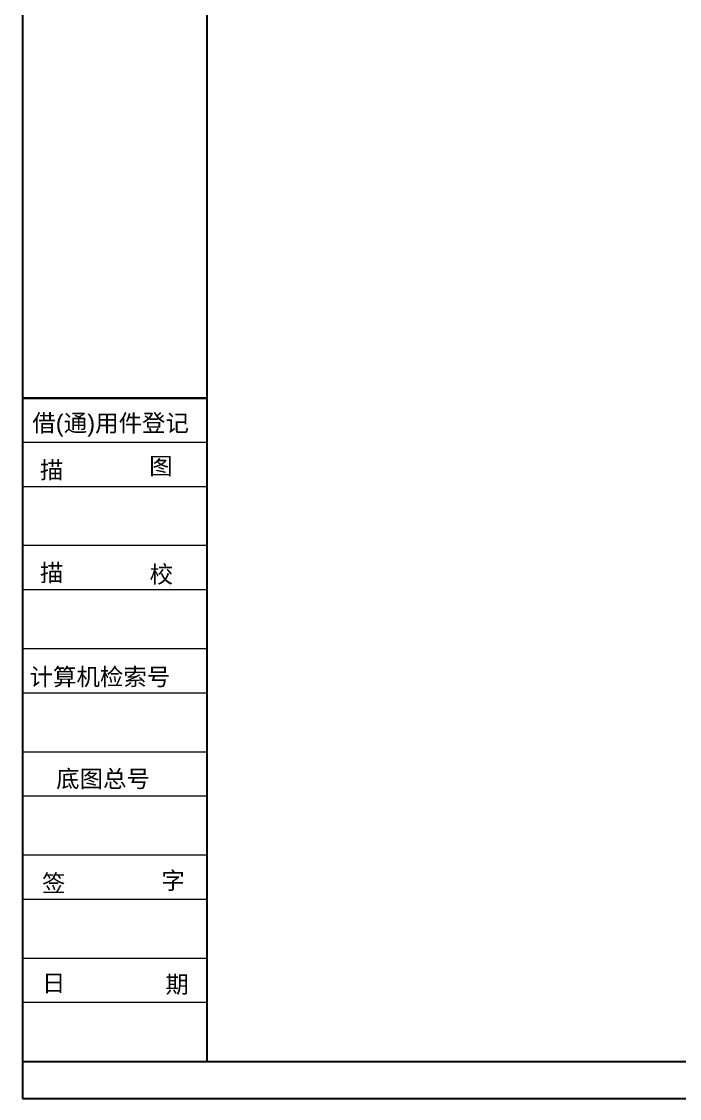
# Model space of a CAD drawing. Header units: millimetres. Extents: x 6533 to 7793, y 6972 to 7863.
# Drawn here: x 6532.6 to 6800.5, y 6971.8 to 7410.1 of the extents above; entities that cross this region are included whole.
import ezdxf

# ---------------------------------------------------------------- set-up
doc = ezdxf.new("R2010")
doc.units = ezdxf.units.MM
doc.linetypes.add('PHANTOM2', pattern=[31.75, 15.875, -3.175, 3.175, -3.175, 3.175, -3.175])
for name, color, linetype, lineweight in [('3SIZE', 3, 'Continuous', 15), ('SD', 7, 'PHANTOM2', 13), ('标注线', 3, 'Continuous', 18)]:
    doc.layers.add(name, color=color, linetype=linetype, lineweight=lineweight)
doc.styles.add('英文3', font='arial.ttf')

# ---------------------------------------------------------------- blocks, each defined once
blk = doc.blocks.new('A')
at = {"layer": '3SIZE'}
for p, q in [((0, 84), (-25, 84)), ((0, 78), (-25, 78)), ((0, 70), (-25, 70)), ((0, 64), (-25, 64)), ((0, 56), (-25, 56)), ((0, 50), (-25, 50)), ((0, 42), (-25, 42)), ((0, 36), (-25, 36)), ((0, 28), (-25, 28)), ((0, 22), (-25, 22)), ((0, 14), (-25, 14)), ((0, 8), (-25, 8))]:
    blk.add_line(p, q, dxfattribs=at)
at = {"layer": '3SIZE', "const_width": 0.3}
for points in [[(0, 90), (-25, 90)], [(0, 0), (-25, 0)]]:
    blk.add_lwpolyline(points, dxfattribs=at)
at = {"layer": '3SIZE', "style": '英文3'}
for s, height, p in [('借(通)用件登记', 2.333, (-23.69, 85.47)), ('图', 2.33, (-7.82, 79.65)), ('描', 2.33, (-22.65, 79.1)), ('描', 2.33, (-22.65, 65.15)), ('校', 2.33, (-7.76, 64.95)), ('计算机检索号', 2.333, (-24.06, 51.04)), ('底图总号', 2.333, (-20.45, 37.21)), ('签', 2.33, (-22.37, 23.03)), ('字', 2.33, (-6.17, 23.4)), ('日', 2.33, (-22.37, 9.5)), ('期', 2.33, (-5.62, 9.32))]:
    blk.add_text(s, height=height, dxfattribs=at).set_placement(p)

msp = doc.modelspace()

# ---------------------------------------------------------------- linework, layer by layer
at = {"layer": 'SD', "linetype": 'ByBlock', "lineweight": 30}
for p, q in [((6533.018, 7862.803), (6533.018, 6971.803)), ((6608.018, 7847.803), (6608.018, 6986.803)), ((6608.018, 6986.803), (7778.018, 6986.803)), ((6533.018, 6971.803), (7793.018, 6971.803))]:
    msp.add_line(p, q, dxfattribs=at)

# ---------------------------------------------------------------- block references
at = {"layer": '标注线', "linetype": 'ByBlock', "lineweight": 30, "xscale": 3, "yscale": 3, "zscale": 3}
msp.add_blockref('A', (6608.018, 6986.803), dxfattribs=at)

doc.saveas('drawing.dxf')
